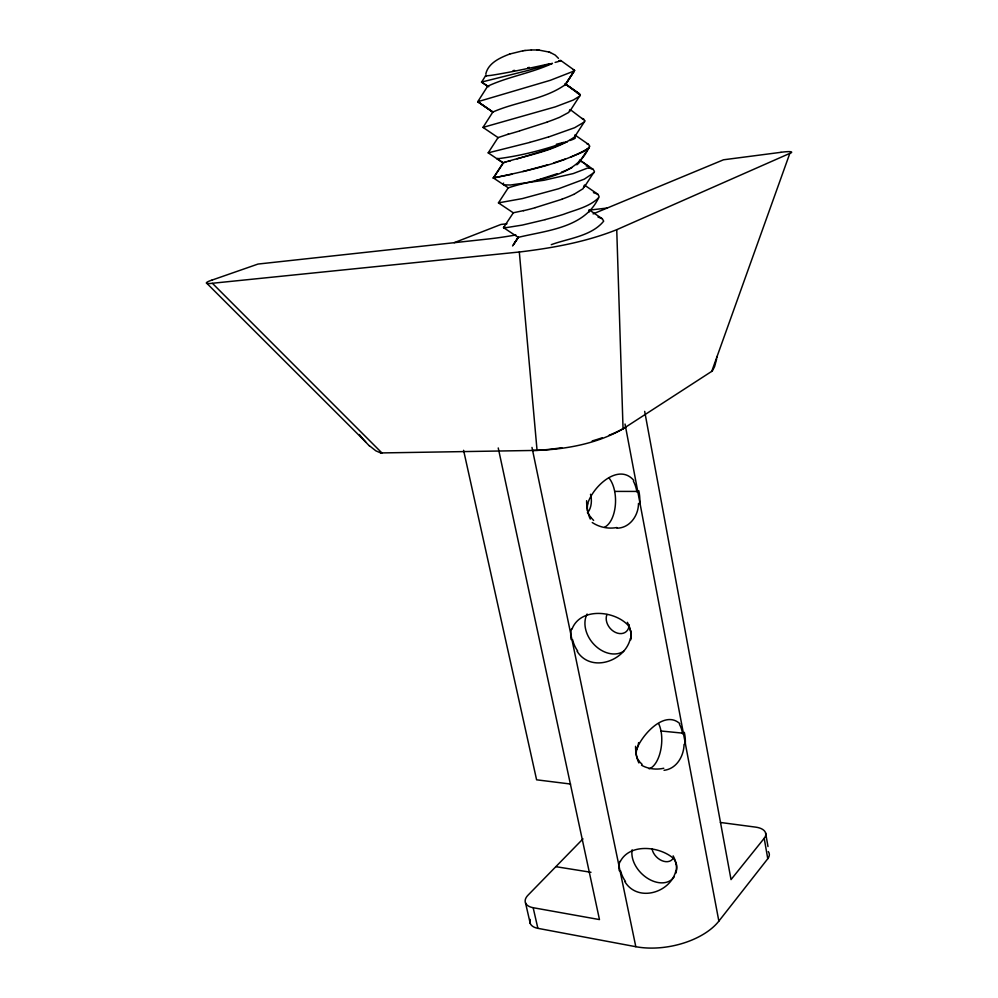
<?xml version="1.0" encoding="UTF-8"?>
<svg xmlns="http://www.w3.org/2000/svg" width="998" height="998" viewBox="0 0 998 998"><rect width="100%" height="100%" fill="white"/><g stroke="black" fill="none" stroke-linecap="round" stroke-linejoin="round"><path stroke-width="1.5" d="M488.771 86.714L481.585 82.148L485.527 75.86M684.054 744.383C683.88 756.072 676.582 768.884 664.044 770.306M638.495 503.391C638.533 515.442 629.9 528.029 617.001 528.192M485.776 74.089C488.172 62.986 500.148 57.684 509.741 54.029M716.988 357.247L717.138 356.448M716.676 358.818L714.593 366.615L712.335 370.969L623.051 428.828C597.078 443.648 566.677 449.225 537.061 450.397L380.712 452.942L375.797 450.797L369.397 445.707M587.647 503.878C592.525 486.899 618.373 462.386 633.78 480.375M636.562 749.423C641.864 734.99 664.493 709.665 679.788 723.612M630.374 638.471C625.21 661.163 591.078 673.301 577.118 651.345M675.883 870.767C670.718 892.661 637.897 902.791 624.91 881.77M571.991 629.139C580.25 607.483 613.645 610.314 627.705 624.848A17.602 15.432 -53.9 0 1 630.524 631.185M620.232 861.586C629.713 843.098 659.553 846.192 673.463 858.405A16.879 13.897 -48.6 0 1 676.07 864.068M573.838 194.41L583.106 188.672L584.254 185.291M513.421 212.674L503.516 227.619L518.199 237.374C546.717 230.413 584.516 228.006 598.6 197.804L599.087 196.406L597.74 194.161L584.666 185.216M523.788 210.566L513.234 212.786L498.451 202.881L508.194 187.911C535.963 178.305 574.312 178.455 588.595 148.315L588.932 147.342M579.551 160.279L579.339 162.275L589.781 146.257L588.496 144.386L575.26 135.204M584.067 187.437L594.446 171.419L593.136 169.336L579.975 160.279M559.204 117.527L568.748 112.4L570.02 109.605M503.479 162.662C527.331 155.114 553.765 151.359 574.574 136.963L585.053 120.783L570.482 109.768M498.264 137.736L482.995 127.395L492.85 112.038C516.24 101.659 544.384 99.638 565.342 84.605L574.636 70.396L560.801 60.504M569.758 111.364L580.287 95.072L565.192 83.869L565.342 84.605L574.636 70.396M588.595 148.315C560.078 164.558 525.572 170.982 493.361 178.031L503.366 162.973L497.166 158.807L497.765 158.295M564.893 85.466L574.287 70.933L550.335 80.302L477.743 101.721L493.112 112.25L477.743 101.721L487.635 86.24C508.244 76.597 531.684 73.091 552.455 63.361L527.992 70.471L481.56 82.073L487.91 86.539M512.56 245.97L518.386 237.212L513.459 244.66M513.583 244.435L518.386 237.212M530.2 919.432A17.889 9.668 -14.2 0 0 537.872 928.34L635.813 946.703A60.641 33.608 -11.1 0 0 718.859 921.129L767.774 858.729A17.49 9.232 -8.6 0 0 768.273 851.544M720.381 822.464L755.736 827.142A17.565 9.057 -8.7 0 1 764.194 838.308L731.035 879.6L644.683 411.363M598.6 197.804C589.282 206.998 575.522 209.755 563.633 214.308A50.312 6.899 -15.9 0 1 545.12 219.597M593.935 172.691L584.317 179.141L558.693 188.722L522.428 198.577L498.451 202.881L499.798 202.257M582.982 838.881L527.992 895.206A17.964 9.481 -14.1 0 0 533.157 907.706L537.872 928.34M589.257 147.467L583.044 151.896L570.594 157.16M584.516 121.906L574.661 127.707L548.713 136.938M579.713 96.082L573.339 100.012L555.399 106.836L482.995 127.395L484.479 127.345M712.285 371.031L711.724 371.418L789.83 153.38L616.739 229.69C585.888 242.003 552.842 247.966 519.983 251.933L212.362 283.27L381.91 452.942L380.712 452.942M503.616 183.121L502.767 184.106L504.102 184.892L510.664 184.992L544.159 180.226L573.201 173.577L588.808 167.589L588.783 166.429L580.05 160.416M493.361 178.031L494.759 177.582M503.778 227.257L504.813 226.808M593.111 213.884L723.5 159.792L780.935 152.32M454.177 242.689L501.008 224.438L506.972 223.764M562.336 199.138L535.24 207.646M557.42 173.652L534.604 180.987M212.038 280.089L258.02 264.058L488.621 238.946A69.723 8.745 -11.4 0 0 515.854 234.967M547.478 122.005L520.02 130.75M565.342 159.069L553.715 162.911M509.666 54.054L523.052 50.761M505.936 161.975L503.129 162.836L493.349 177.931L508.419 187.898M508.481 134.119L498.027 137.624L488.209 152.844L503.142 162.911M547.553 164.882L522.865 171.531M517.101 158.844L548.027 149.463L567.301 141.629C544.621 149.65 521.018 155.863 497.166 158.807M529.863 142.402L488.209 152.844L489.644 152.594M551.27 244.672C568.71 238.285 591.502 236.177 603.678 221.169L602.318 218.774L589.419 210.017M494.734 177.494L493.349 177.931L512.074 174.226M507.994 161.414L510.577 160.728M545.058 219.685L522.291 225.086L505.287 227.793M527.78 67.727L529.352 67.39M513.109 70.633L514.556 70.371M481.585 82.148L482.284 82.073M524.898 50.499L531.41 49.95M522.915 50.786L525.098 50.474M588.733 210.191L607.183 208.046M558.967 60.579L560.165 60.479A38.423 1.223 -11.5 0 1 555.1 62.412M485.939 75.923L490.679 75.411A38.423 1.223 -11.5 0 0 517.775 70.534L532.196 67.59A38.423 1.223 -11.5 0 0 549.025 63.884M531.335 49.95L537.236 49.975M479.277 101.883L478.129 101.883L492.85 112.038M614.681 491.403L637.759 491.428M538.995 50.1L549.012 52.046M537.161 49.975L539.082 50.1M661 730.998L683.38 733.206M586.213 165.905L588.783 166.429M570.594 784.041L536.6 779.812L463.583 450.31M572.902 69.623L574.287 69.947M555.849 866.676L590.991 872.289M533.157 907.706L599.474 919.582L498.239 447.965M588.845 167.951L593.136 169.336M593.448 192.626L597.74 194.161M577.293 93.039L580.063 94.224M598.002 217.04L602.318 218.774M582.034 118.475L583.805 119.074M550.335 52.52L555.187 55.065L558.468 58.346M548.937 52.021L550.409 52.545M586.712 143.662L588.496 144.386M565.192 83.869L579.065 93.55L565.666 84.119M642.088 764.331L639.256 761.462M593.635 520.42L590.616 517.201M206.561 283.045L365.667 441.952M525.522 902.916L530.237 923.437M531.984 447.416L635.813 946.703M625.035 424.025L718.859 921.129M764.194 838.308L767.774 858.729M765.603 832.968L767.986 846.541M519.309 251.995L537.061 450.397M616.739 229.69L623.051 428.828M629.127 624.835A13.199 10.105 50.3 0 1 615.467 632.408A13.199 10.105 50.3 0 1 606.971 614.481M623.738 651.207A26.659 20.272 50.4 0 1 594.434 644.895A26.659 20.272 50.4 0 1 587.086 614.032M627.38 622.315A26.659 20.272 50.4 0 1 630.811 639.78M630.848 631.085A17.59 15.868 -48.8 0 1 630.661 638.52M571.155 639.568A26.971 21.27 44.1 0 1 571.53 628.915M577.655 651.02A26.971 20.322 50.5 0 1 572.565 639.618M619.284 870.767A26.035 18.925 38.6 0 1 619.92 861.411M625.509 881.508A26.11 18.126 44.8 0 1 620.644 870.942M673.238 858.068A12.787 9.032 44.4 0 1 661.899 860.663A12.787 9.032 44.4 0 1 652.093 849.098M674.174 876.818A25.823 18.101 44.6 0 1 647.315 878.165A25.823 18.101 44.6 0 1 632.146 849.809M673.139 855.872A25.823 18.101 44.6 0 1 675.895 873.1M676.382 863.956A16.841 14.359 -43.8 0 1 676.207 870.792M590.504 494.26A13.498 7.298 -89.7 0 1 587.385 512.76M608.917 477.892A27.196 14.459 -89.7 0 1 615.367 504.938A27.196 14.459 -89.7 0 1 604.763 527.106M590.292 519.072A27.196 14.459 -89.7 0 1 586.624 500.684M587.56 510.539A17.739 16.741 -29.3 0 1 587.772 503.903M590.666 517.164A17.914 17.041 -20.9 0 1 587.485 510.564M633.393 481.161A27.408 14.222 -89.7 0 1 636.949 491.977M638.782 490.742A27.42 16.28 -89.1 0 1 639.743 503.591M616.914 527.53A36.589 34.73 -62.1 0 1 592.251 522.528M679.476 724.336A26.372 12.724 -85 0 1 682.644 733.892M684.304 732.332A26.372 14.671 -83.5 0 1 685.289 744.283M658.63 723.625A26.185 12.949 -84.9 0 1 660.688 750.259A26.185 12.949 -84.9 0 1 649.174 768.834M638.895 762.946A26.185 12.949 -84.9 0 1 635.576 746.317M636.724 749.448A16.879 15.107 -24.5 0 0 636.425 755.474A17.028 15.419 -17.6 0 0 639.331 761.412M638.608 742.612A12.999 6.537 -84.8 0 1 636.362 750.197M663.77 768.26A34.905 31.899 -49.8 0 1 641.539 765.241M485.989 75.923A38.423 1.223 -11.5 0 1 486.525 75.349M558.83 117.577A38.523 5.227 -16.2 0 1 547.228 121.981M519.521 130.963A38.485 1.534 -17.9 0 1 507.782 134.381M571.954 167.614A38.174 6.25 -16.2 0 1 561.5 172.167M579.738 161.302A38.186 7.56 -13.1 0 1 576.757 164.807M574.798 135.129A38.273 7.073 -10.2 0 1 574.636 136.951M548.501 136.913A51.035 4.628 -16 0 1 529.975 142.29M575.359 137.936A37.887 3.019 -11.4 0 1 569.87 140.506M563.945 142.29A37.887 3.019 -11.4 0 1 556.298 144.286M573.563 194.435A37.974 6.886 -16.1 0 1 562.148 199.101M535.028 207.759A37.936 3.293 -17.8 0 1 523.476 210.69M504.826 227.906A50.137 2.32 -13.6 0 1 504.065 227.195M589.132 211.152A37.737 8.67 -10.1 0 1 588.795 212.312M212.15 283.345A19.199 2.258 -12.7 0 1 211.826 280.114M781.06 152.27A18.064 2.008 -10.4 0 1 790.092 153.343M369.322 445.844A98.702 73.74 63 0 1 359.367 434.529M625.621 427.119A67.016 16.966 -11.3 0 1 609.029 435.265M602.256 437.76A67.016 16.966 -11.3 0 1 592.213 440.929M561.787 447.69A67.016 16.966 -11.3 0 1 532.608 450.447"/></g></svg>
